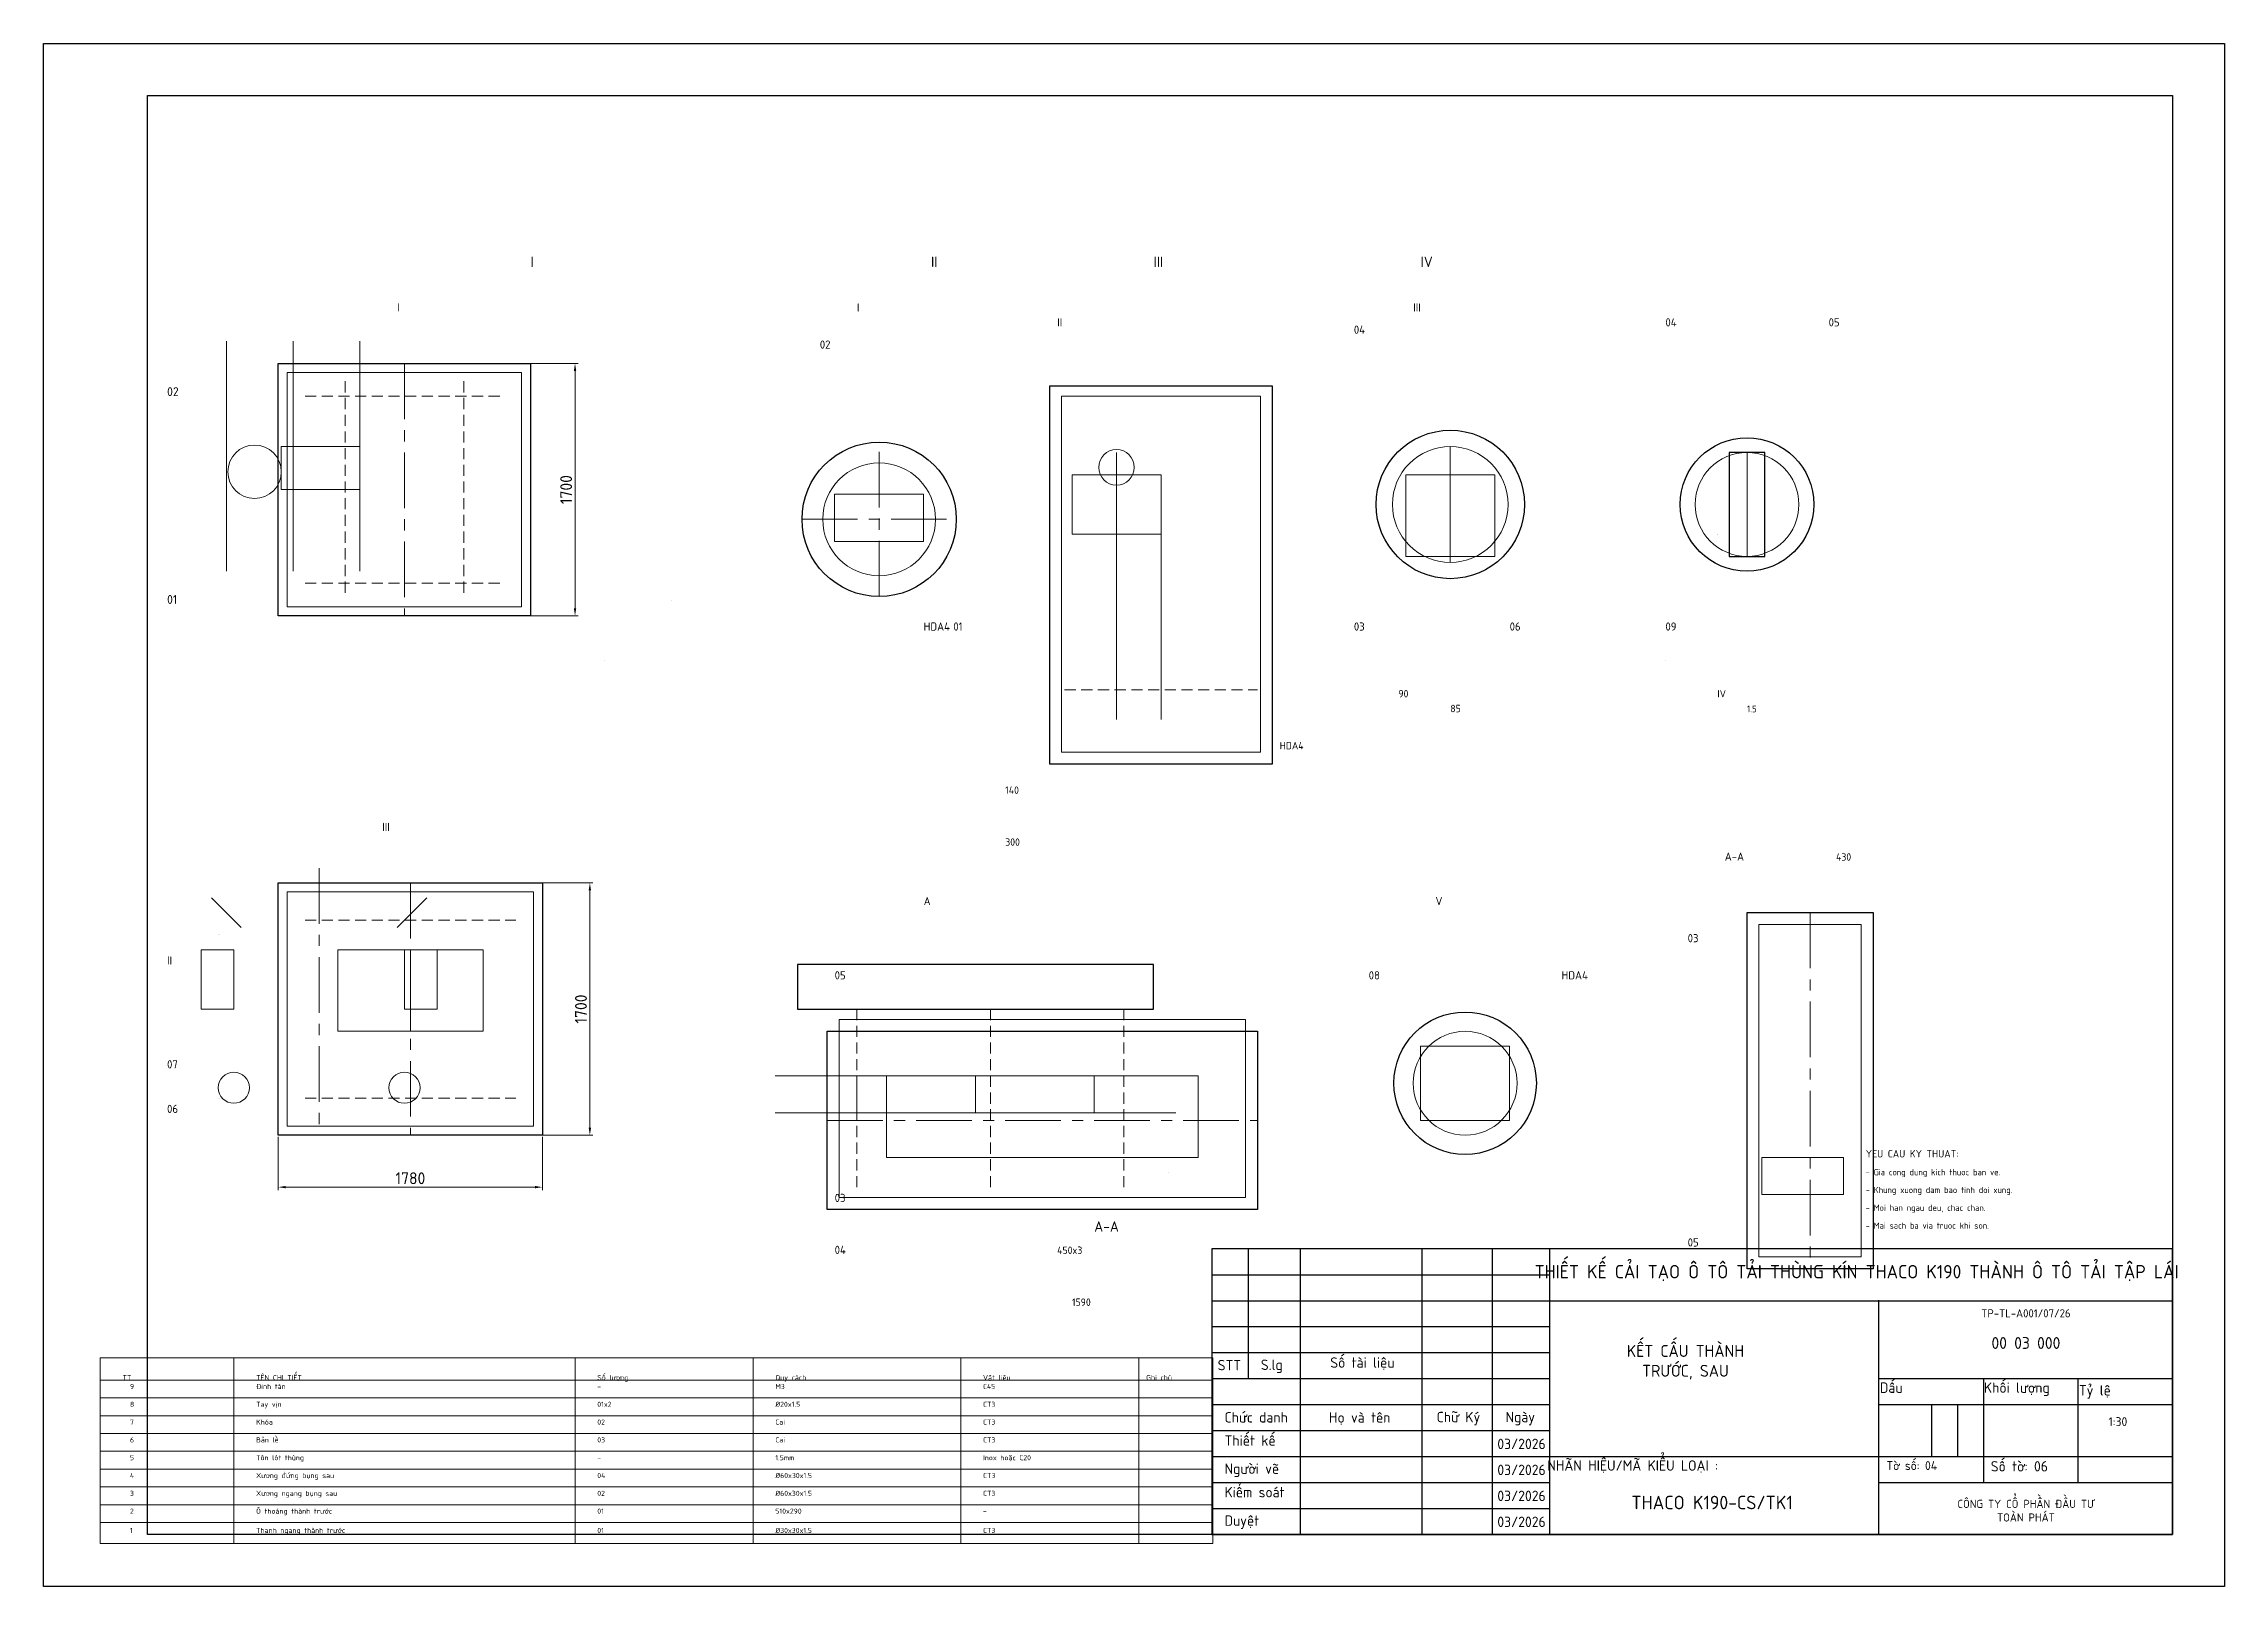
# Model space of a CAD drawing. Header units: inches. Extents: x -165182 to -150482, y -216185 to -150225.
# Drawn here: x -165182 to -150482, y -182540 to -172145 of the extents above; entities that cross this region are included whole.
import ezdxf
from ezdxf.enums import TextEntityAlignment as Align

# ---------------------------------------------------------------- set-up
doc = ezdxf.new("R2010")
doc.units = ezdxf.units.IN
doc.header["$LTSCALE"] = 100
doc.header["$MEASUREMENT"] = 0
doc.linetypes.add('CENTER', pattern=[2, 1.25, -0.25, 0.25, -0.25])
doc.linetypes.add('HIDDEN', pattern=[0.375, 0.25, -0.125])
doc.layers.get('Defpoints').update_dxf_attribs({"lineweight": 25})
for name, color, linetype, lineweight in [('Duong manh', 4, 'Continuous', 9), ('NET CHIINH 1', 7, 'Continuous', 25), ('NET DUT', 170, 'HIDDEN', 9), ('NET TRUC', 220, 'CENTER', 9), ('TEXT', 1, 'Continuous', 15)]:
    doc.layers.add(name, color=color, linetype=linetype, lineweight=lineweight)
doc.layers.add('Tpl_Bound', color=1, linetype='Continuous', plot=False)
doc.styles.add('dim text 3-5', font='', dxfattribs={"height": 3.5})
doc.styles.add('dim text 80-100', font='', dxfattribs={"height": 80})
doc.styles.add('text 1-2', font='', dxfattribs={"height": 2})
doc.styles.get('dim text 3-5').set_extended_font_data('TCVN 7284')
doc.styles.get('dim text 80-100').set_extended_font_data('TCVN 7284')
doc.styles.get('text 1-2').set_extended_font_data('TCVN 7284')
doc.dimstyles.new('dim 80-100', dxfattribs={"dimtxt": 80, "dimasz": 50, "dimexe": 20, "dimexo": 10, "dimgap": 20, "dimtad": 1, "dimtoh": 1, "dimdec": 0, "dimzin": 0, "dimdsep": 46, "dimtxsty": 'dim text 80-100', "dimcen": 3, "dimclrd": 27, "dimclre": 27, "dimclrt": 7, "dimadec": 0, "dimazin": 0, "dimtfac": 1, "dimtdec": 0, "dimtix": 1, "dimtmove": 1, "dimatfit": 0, "dimfxl": 1, "dimtolj": 1, "dimtzin": 0, "dimlwd": 9, "dimlwe": 9, "dimarcsym": 0})

# ---------------------------------------------------------------- blocks, each defined once
blk = doc.blocks.new('*D422')
at = {"layer": 'Defpoints', "color": 0, "ltscale": 3, "transparency": 16777216}
for p in [(-163600, -174300), (-163600, -176000), (-161600, -176000)]:
    blk.add_point(p, dxfattribs=at)
at = {"layer": 'Duong manh', "color": 27, "lineweight": 9, "ltscale": 3, "transparency": 16777216}
for p, q in [((-163590, -174300), (-161580, -174300)), ((-161600, -174350), (-161600, -175950)), ((-163590, -176000), (-161580, -176000))]:
    blk.add_line(p, q, dxfattribs=at)
at = {"layer": 'Duong manh', "color": 27, "ltscale": 3, "transparency": 16777216}
for points in [[(-161608, -174350), (-161592, -174350), (-161600, -174300)], [(-161608, -175950), (-161592, -175950), (-161600, -176000)]]:
    blk.add_solid(points, dxfattribs=at)
at = {"layer": 'Duong manh', "color": 7, "ltscale": 3, "transparency": 16777216, "insert": (-161660, -175150), "char_height": 80, "attachment_point": 5, "rotation": 90, "style": 'dim text 80-100'}
blk.add_mtext('\\A1;1700', dxfattribs=at)
blk = doc.blocks.new('*D423')
at = {"layer": 'Defpoints', "color": 0, "ltscale": 3, "transparency": 16777216}
for p in [(-163600, -177800), (-163600, -179500), (-161500, -179500)]:
    blk.add_point(p, dxfattribs=at)
at = {"layer": 'Duong manh', "color": 27, "lineweight": 9, "ltscale": 3, "transparency": 16777216}
for p, q in [((-163590, -177800), (-161480, -177800)), ((-161500, -177850), (-161500, -179450)), ((-163590, -179500), (-161480, -179500))]:
    blk.add_line(p, q, dxfattribs=at)
at = {"layer": 'Duong manh', "color": 27, "ltscale": 3, "transparency": 16777216}
for points in [[(-161508, -177850), (-161492, -177850), (-161500, -177800)], [(-161508, -179450), (-161492, -179450), (-161500, -179500)]]:
    blk.add_solid(points, dxfattribs=at)
at = {"layer": 'Duong manh', "color": 7, "ltscale": 3, "transparency": 16777216, "insert": (-161560, -178650), "char_height": 80, "attachment_point": 5, "rotation": 90, "style": 'dim text 80-100'}
blk.add_mtext('\\A1;1700', dxfattribs=at)
blk = doc.blocks.new('*D424')
at = {"layer": 'Defpoints', "color": 0, "ltscale": 3, "transparency": 16777216}
for p in [(-163600, -179500), (-161820, -179500), (-161820, -179850)]:
    blk.add_point(p, dxfattribs=at)
at = {"layer": 'Duong manh', "color": 27, "lineweight": 9, "ltscale": 3, "transparency": 16777216}
for p, q in [((-163600, -179510), (-163600, -179870)), ((-161820, -179510), (-161820, -179870)), ((-163550, -179850), (-161870, -179850))]:
    blk.add_line(p, q, dxfattribs=at)
at = {"layer": 'Duong manh', "color": 27, "ltscale": 3, "transparency": 16777216}
for points in [[(-163550, -179842), (-163550, -179858), (-163600, -179850)], [(-161870, -179842), (-161870, -179858), (-161820, -179850)]]:
    blk.add_solid(points, dxfattribs=at)
at = {"layer": 'Duong manh', "color": 7, "ltscale": 3, "transparency": 16777216, "insert": (-162710, -179790), "char_height": 80, "attachment_point": 5, "style": 'dim text 80-100'}
blk.add_mtext('\\A1;1780', dxfattribs=at)
blk = doc.blocks.new('khung_t_chuan_11_p4')
at = {"layer": 'NET CHIINH 1'}
for p, q in [((-150832, -202185), (-157307, -202185)), ((-157307, -202185), (-157307, -204110)), ((-157062, -202185), (-157062, -203060)), ((-156712, -202185), (-156712, -204110)), ((-155892, -202185), (-155892, -204110)), ((-155417, -202185), (-155417, -204110)), ((-155032, -202185), (-155032, -204110)), ((-150832, -204110), (-150832, -202185)), ((-157307, -202360), (-155032, -202360)), ((-157307, -202535), (-155032, -202535)), ((-155032, -202535), (-150832, -202535)), ((-152813, -202532), (-152813, -204110)), ((-157307, -202710), (-155032, -202710)), ((-157307, -202885), (-155032, -202885)), ((-157307, -203060), (-155032, -203060)), ((-152813, -203060), (-150832, -203060)), ((-152106, -203060), (-152106, -203760)), ((-151469, -203060), (-151469, -203760)), ((-157307, -203235), (-155032, -203235)), ((-152813, -203235), (-150832, -203235)), ((-152456, -203235), (-152456, -203585)), ((-152281, -203235), (-152281, -203585)), ((-157307, -203410), (-155032, -203410)), ((-157307, -203585), (-155032, -203585)), ((-155032, -203585), (-150832, -203585)), ((-157307, -203760), (-155032, -203760)), ((-152813, -203760), (-150832, -203760)), ((-157307, -203935), (-155032, -203935)), ((-157307, -204110), (-150832, -204110))]:
    blk.add_line(p, q, dxfattribs=at)
blk.add_lwpolyline([(-164482, -204110), (-164482, -194415), (-150832, -194415), (-150832, -204110)], close=True, dxfattribs=at)
at = {"layer": 'Tpl_Bound', "color": 0}
blk.add_lwpolyline([(-165182, -204460), (-165182, -194065), (-150482, -194065), (-150482, -204460)], close=True, dxfattribs=at)
at = {"layer": 'NET CHIINH 1', "style": 'text 1-2'}
for s, width, heights, insert, char_height, attachment_point in [('{\\fTCVN 7284|b1|i0|c0|p34;THIẾT KẾ CẢI TẠO Ô TÔ TẢI THÙNG KÍN THACO K190 THÀNH Ô TÔ TẢI TẬP LÁI}', 4183.35, [0], (-152961, -202349), 90, 5), ('STT', 77.21, [0], (-157268, -202934), 70, 1), ('S.lg', 478.47, [0], (-156977, -202932), 70, 1), ('Số tài liệu', 636.91, [0], (-156509, -202917), 70, 1), ('\\pi8.10076;Dấu', 707, [0], (-152813, -203086), 70, 1), ('\\pi3;Khối lượng', 637, [0], (-152106, -203086), 70, 1), ('\\pi6.15306;Tỷ lệ', 637.21, [0], (-151469, -203104), 70, 1), ('Chức danh', 478.47, [0], (-157222, -203286), 70, 1), ('Họ và tên', 478.47, [0], (-156518, -203287), 70, 1), ('Chữ Ký', 428.37, [0], (-155792, -203284), 70, 1), ('Ngày', 77.21, [0], (-155328, -203284), 70, 1), ('Thiết kế', 478.47, [0], (-157222, -203442), 70, 1), ('03/2026', 104.26, [0], (-155383, -203465), 70, 1), ('{\\fTCVN 7284|b1|i0|c0|p34;NHÃN HIỆU/MÃ KIỂU LOẠI :}', 1187.84, [0], (-154470, -203653), 70, 5), ('\\pxi7.97143E-005;Số tờ: {\\fTCVN 7284|b1|i0|c0|p34;06}', 637, [0], (-152057, -203616), 70, 1), ('Người vẽ', 478.47, [0], (-157222, -203632), 70, 1), ('03/2026', 104.26, [0], (-155383, -203640), 70, 1), ('Kiểm soát', 478.47, [0], (-157222, -203790), 70, 1), ('03/2026', 104.26, [0], (-155383, -203815), 70, 1), ('{\\fTCVN 7284|b1|i0|c0|p34;THACO K190-CS/TK1}', 2588.93, [39.8], (-153935, -203895), 91, 5), ('Duyệt', 478.47, [0], (-157222, -203982), 70, 1), ('03/2026', 104.26, [0], (-155383, -203990), 70, 1)]:
    blk.add_mtext_dynamic_manual_height_columns(s, width=width, gutter_width=350, heights=heights, dxfattribs=dict(at, insert=insert, char_height=char_height, attachment_point=attachment_point))

msp = doc.modelspace()

# ---------------------------------------------------------------- linework, layer by layer
at = {"layer": 'Duong manh', "ltscale": 3}
for p, q in [((-163950, -174150), (-163950, -175700)), ((-163500, -174150), (-163500, -175700)), ((-163050, -174150), (-163050, -175700)), ((-163540, -174360), (-161960, -174360)), ((-163540, -175940), (-163540, -174360)), ((-161960, -174360), (-161960, -175940)), ((-158320, -174520), (-156980, -174520)), ((-158320, -176920), (-158320, -174520)), ((-156980, -174520), (-156980, -176920)), ((-163050, -174860), (-163580, -174860)), ((-163580, -174860), (-163580, -175150)), ((-163050, -175150), (-163050, -174860)), ((-157950, -174900), (-157950, -176700)), ((-155700, -175640), (-155700, -174860)), ((-153700, -175600), (-153700, -174900)), ((-157650, -175050), (-158250, -175050)), ((-158250, -175050), (-158250, -175450)), ((-157650, -175450), (-157650, -175050)), ((-155400, -175050), (-156000, -175050)), ((-156000, -175050), (-156000, -175600)), ((-155400, -175600), (-155400, -175050)), ((-163580, -175150), (-163050, -175150)), ((-159250, -175180), (-159850, -175180)), ((-159850, -175180), (-159850, -175500)), ((-159850, -175500), (-159850, -175180)), ((-159250, -175500), (-159250, -175180)), ((-159250, -175500), (-159250, -175180)), ((-159850, -175500), (-159250, -175500)), ((-158250, -175450), (-157650, -175450)), ((-157650, -175450), (-157650, -176700)), ((-156000, -175600), (-155400, -175600)), ((-161960, -175940), (-163540, -175940)), ((-156980, -176920), (-158320, -176920)), ((-163540, -177860), (-161880, -177860)), ((-163540, -179440), (-163540, -177860)), ((-161880, -177860), (-161880, -179440)), ((-164050, -177900), (-163850, -178100)), ((-162600, -177900), (-162800, -178100)), ((-153620, -178080), (-152930, -178080)), ((-153620, -180320), (-153620, -178080)), ((-152930, -178080), (-152930, -180320)), ((-163900, -178250), (-164120, -178250)), ((-164120, -178250), (-164120, -178650)), ((-163900, -178650), (-163900, -178250)), ((-162220, -178250), (-163200, -178250)), ((-163200, -178250), (-163200, -178800)), ((-163200, -178800), (-163200, -178250)), ((-162530, -178250), (-162750, -178250)), ((-162750, -178250), (-162750, -178650)), ((-162710, -178800), (-162710, -178250)), ((-162530, -178650), (-162530, -178250)), ((-162220, -178800), (-162220, -178250)), ((-162220, -178800), (-162220, -178250)), ((-164120, -178650), (-163900, -178650)), ((-162750, -178650), (-162530, -178650)), ((-159820, -178720), (-157080, -178720)), ((-159820, -179920), (-159820, -178720)), ((-157080, -178720), (-157080, -179920)), ((-163200, -178800), (-162220, -178800)), ((-155300, -178900), (-155900, -178900)), ((-155900, -178900), (-155900, -179400)), ((-155300, -179400), (-155300, -178900)), ((-160250, -179100), (-157550, -179100)), ((-159700, -179100), (-159700, -179350)), ((-157400, -179100), (-159500, -179100)), ((-159500, -179100), (-159500, -179650)), ((-158900, -179100), (-158900, -179350)), ((-158100, -179100), (-158100, -179350)), ((-157400, -179650), (-157400, -179100)), ((-161880, -179440), (-163540, -179440)), ((-160250, -179350), (-157550, -179350)), ((-155900, -179400), (-155300, -179400)), ((-159500, -179650), (-157400, -179650)), ((-153050, -179650), (-153600, -179650)), ((-153600, -179650), (-153600, -179900)), ((-153600, -179900), (-153600, -179650)), ((-153050, -179900), (-153050, -179650)), ((-153050, -179900), (-153050, -179650)), ((-157080, -179920), (-159820, -179920)), ((-153600, -179900), (-153050, -179900)), ((-152930, -180320), (-153620, -180320)), ((-164800, -181000), (-157800, -181000)), ((-164800, -182250), (-164800, -181000)), ((-163900, -182250), (-163900, -181000)), ((-161600, -182250), (-161600, -181000)), ((-160400, -182250), (-160400, -181000)), ((-159000, -182250), (-159000, -181000)), ((-157800, -182250), (-157800, -181000)), ((-157800, -181000), (-157300, -181000)), ((-157300, -182250), (-157300, -181000)), ((-164800, -181150), (-157800, -181150)), ((-157800, -181150), (-157300, -181150)), ((-164800, -181270), (-157800, -181270)), ((-164800, -181390), (-157800, -181390)), ((-157800, -181270), (-157300, -181270)), ((-157800, -181390), (-157300, -181390)), ((-164800, -181510), (-157800, -181510)), ((-157800, -181510), (-157300, -181510)), ((-164800, -181630), (-157800, -181630)), ((-157800, -181630), (-157300, -181630)), ((-164800, -181750), (-157800, -181750)), ((-157800, -181750), (-157300, -181750)), ((-164800, -181870), (-157800, -181870)), ((-157800, -181870), (-157300, -181870)), ((-164800, -181990), (-157800, -181990)), ((-164800, -182110), (-157800, -182110)), ((-157800, -181990), (-157300, -181990)), ((-157800, -182110), (-157300, -182110)), ((-164800, -182250), (-157800, -182250)), ((-157800, -182250), (-157300, -182250))]:
    msp.add_line(p, q, dxfattribs=at)
for centre, radius in [((-163760, -175030), 180), ((-157950, -175000), 120), ((-155700, -175250), 390), ((-153700, -175250), 350), ((-159550, -175350), 380), ((-155600, -179150), 350), ((-163900, -179180), 105), ((-162750, -179180), 105)]:
    msp.add_circle(centre, radius, dxfattribs=at)
at = {"layer": 'NET CHIINH 1', "ltscale": 3}
for p, q in [((-163600, -174300), (-161900, -174300)), ((-163600, -176000), (-163600, -174300)), ((-161900, -174300), (-161900, -176000)), ((-158400, -174450), (-156900, -174450)), ((-158400, -177000), (-158400, -174450)), ((-156900, -174450), (-156900, -177000)), ((-153580, -174900), (-153820, -174900)), ((-153820, -174900), (-153820, -175600)), ((-153580, -175600), (-153580, -174900)), ((-153820, -175600), (-153580, -175600)), ((-161900, -176000), (-163600, -176000)), ((-156900, -177000), (-158400, -177000)), ((-163600, -177800), (-161820, -177800)), ((-163600, -179500), (-163600, -177800)), ((-161820, -177800), (-161820, -179500)), ((-153700, -178000), (-152850, -178000)), ((-153700, -180400), (-153700, -178000)), ((-152850, -178000), (-152850, -180400)), ((-157700, -178350), (-160100, -178350)), ((-160100, -178350), (-160100, -178650)), ((-157700, -178650), (-157700, -178350)), ((-160100, -178650), (-157700, -178650)), ((-159900, -178800), (-157000, -178800)), ((-159900, -180000), (-159900, -178800)), ((-157000, -178800), (-157000, -180000)), ((-161820, -179500), (-163600, -179500)), ((-157000, -180000), (-159900, -180000)), ((-152850, -180400), (-153700, -180400))]:
    msp.add_line(p, q, dxfattribs=at)
for centre, radius in [((-155700, -175250), 500), ((-159550, -175350), 520), ((-153700, -175250), 450), ((-155600, -179150), 480)]:
    msp.add_circle(centre, radius, dxfattribs=at)
at = {"layer": 'NET DUT', "ltscale": 3}
for p, q in [((-163150, -174420), (-163150, -175880)), ((-162350, -174420), (-162350, -175880)), ((-163420, -174520), (-162080, -174520)), ((-163420, -175780), (-162080, -175780)), ((-158300, -176500), (-157000, -176500)), ((-163420, -178050), (-162000, -178050)), ((-159700, -178650), (-159700, -179850)), ((-158800, -178650), (-158800, -179850)), ((-157900, -178650), (-157900, -179850)), ((-163420, -179250), (-162000, -179250))]:
    msp.add_line(p, q, dxfattribs=at)
at = {"layer": 'NET TRUC', "ltscale": 3}
for p, q in [((-162750, -174300), (-162750, -176000)), ((-159550, -175870), (-159550, -174830)), ((-160070, -175350), (-159030, -175350)), ((-163325, -177700), (-163325, -179450)), ((-162710, -177800), (-162710, -179500)), ((-153275, -178000), (-153275, -180400)), ((-159900, -179400), (-157000, -179400))]:
    msp.add_line(p, q, dxfattribs=at)

# ---------------------------------------------------------------- block references
at = {"layer": 'NET CHIINH 1', "ltscale": 3}
msp.add_blockref('khung_t_chuan_11_p4', (0, 21920), dxfattribs=at)

# ---------------------------------------------------------------- texts
at = {"layer": 'NET CHIINH 1', "ltscale": 3, "style": 'dim text 3-5'}
for s, insert, char_height, width, attachment_point in [('TP-TL-A001/07/26', (-151820, -180700), 55, 1900, 5), ('KẾT CẤU THÀNH\\PTRƯỚC, SAU', (-154115, -181030), 80, 2400, 5), ('00 03 000', (-151820, -180900), 80, 1700, 5), ('1:30', (-151200, -181430), 60, 500, 5), ('Tờ số: 04', (-152760, -181696), 60, 850, 1), ('CÔNG TY CỔ PHẦN ĐẦU TƯ\\PTOÀN PHÁT', (-151820, -182030), 55, 1600, 5)]:
    msp.add_mtext(s, dxfattribs=dict(at, insert=insert, char_height=char_height, width=width, attachment_point=attachment_point))
at = {"layer": 'TEXT', "ltscale": 3}
for s, height, style, p in [('I', 70, 'dim text 3-5', (-161900, -173650)), ('II', 70, 'dim text 3-5', (-159200, -173650)), ('III', 70, 'dim text 3-5', (-157700, -173650)), ('IV', 70, 'dim text 3-5', (-155900, -173650)), ('I', 55, 'text 1-2', (-162800, -173950)), ('I', 55, 'text 1-2', (-159700, -173950)), ('III', 55, 'text 1-2', (-155950, -173950)), ('II', 55, 'text 1-2', (-158350, -174050)), ('04', 55, 'text 1-2', (-156350, -174100)), ('04', 55, 'text 1-2', (-154250, -174050)), ('05', 55, 'text 1-2', (-153150, -174050)), ('02', 55, 'text 1-2', (-159950, -174200)), ('02', 60, 'text 1-2', (-164350, -174520)), ('01', 60, 'text 1-2', (-164350, -175920)), ('HDA4', 55, 'text 1-2', (-159250, -176100)), ('01', 55, 'text 1-2', (-159050, -176100)), ('03', 55, 'text 1-2', (-156350, -176100)), ('06', 55, 'text 1-2', (-155300, -176100)), ('09', 55, 'text 1-2', (-154250, -176100)), ('90', 50, 'text 1-2', (-156050, -176550)), ('IV', 50, 'text 1-2', (-153900, -176550)), ('85', 50, 'text 1-2', (-155700, -176650)), ('1.5', 45, 'text 1-2', (-153700, -176650)), ('HDA4', 50, 'text 1-2', (-156850, -176900)), ('140', 50, 'text 1-2', (-158700, -177200)), ('III', 55, 'text 1-2', (-162900, -177450)), ('300', 50, 'text 1-2', (-158700, -177550)), ('A-A', 55, 'text 1-2', (-153850, -177650)), ('430', 50, 'text 1-2', (-153100, -177650)), ('A', 55, 'text 1-2', (-159250, -177950)), ('V', 55, 'text 1-2', (-155800, -177950)), ('03', 55, 'text 1-2', (-154100, -178200)), ('II', 55, 'text 1-2', (-164350, -178350)), ('05', 55, 'text 1-2', (-159850, -178450)), ('08', 55, 'text 1-2', (-156250, -178450)), ('HDA4', 55, 'text 1-2', (-154950, -178450)), ('07', 55, 'text 1-2', (-164350, -179050)), ('06', 55, 'text 1-2', (-164350, -179350)), ('YEU CAU KY THUAT:', 50, 'text 1-2', (-152900, -179650)), ('- Gia cong dung kich thuoc ban ve.', 42, 'text 1-2', (-152900, -179770)), ('03', 55, 'text 1-2', (-159850, -179950)), ('- Khung xuong dam bao tinh doi xung.', 42, 'text 1-2', (-152900, -179890)), ('- Moi han ngau deu, chac chan.', 42, 'text 1-2', (-152900, -180010)), ('A-A', 70, 'dim text 3-5', (-158100, -180150)), ('05', 55, 'text 1-2', (-154100, -180250)), ('- Mai sach ba via truoc khi son.', 42, 'text 1-2', (-152900, -180130)), ('04', 55, 'text 1-2', (-159850, -180300)), ('450x3', 50, 'text 1-2', (-158350, -180300)), ('1590', 50, 'text 1-2', (-158250, -180650)), ('TÊN CHI TIẾT', 34, 'dim text 3-5', (-163750, -181150)), ('TT', 34, 'dim text 3-5', (-164650, -181150)), ('9', 34, 'dim text 3-5', (-164600, -181210)), ('Đinh tán', 34, 'dim text 3-5', (-163750, -181210)), ('Số lượng', 34, 'dim text 3-5', (-161450, -181150)), ('-', 34, 'dim text 3-5', (-161450, -181210)), ('Quy cách', 34, 'dim text 3-5', (-160250, -181150)), ('M3', 34, 'dim text 3-5', (-160250, -181210)), ('Vật liệu', 34, 'dim text 3-5', (-158850, -181150)), ('C45', 34, 'dim text 3-5', (-158850, -181210)), ('Ghi chú', 34, 'dim text 3-5', (-157750, -181150)), ('8', 34, 'dim text 3-5', (-164600, -181330)), ('Tay vịn', 34, 'dim text 3-5', (-163750, -181330)), ('01x2', 34, 'dim text 3-5', (-161450, -181330)), ('Ø20x1.5', 34, 'dim text 3-5', (-160250, -181330)), ('CT3', 34, 'dim text 3-5', (-158850, -181330)), ('7', 34, 'dim text 3-5', (-164600, -181450)), ('6', 34, 'dim text 3-5', (-164600, -181570)), ('Khóa', 34, 'dim text 3-5', (-163750, -181450)), ('Bản lề', 34, 'dim text 3-5', (-163750, -181570)), ('02', 34, 'dim text 3-5', (-161450, -181450)), ('03', 34, 'dim text 3-5', (-161450, -181570)), ('Cai', 34, 'dim text 3-5', (-160250, -181450)), ('Cai', 34, 'dim text 3-5', (-160250, -181570)), ('CT3', 34, 'dim text 3-5', (-158850, -181450)), ('CT3', 34, 'dim text 3-5', (-158850, -181570)), ('5', 34, 'dim text 3-5', (-164600, -181690)), ('Tôn lót thùng', 34, 'dim text 3-5', (-163750, -181690)), ('-', 34, 'dim text 3-5', (-161450, -181690)), ('1.5mm', 34, 'dim text 3-5', (-160250, -181690)), ('Inox hoặc C20', 34, 'dim text 3-5', (-158850, -181690)), ('4', 34, 'dim text 3-5', (-164600, -181810)), ('Xương đứng bụng sau', 34, 'dim text 3-5', (-163750, -181810)), ('04', 34, 'dim text 3-5', (-161450, -181810)), ('Ø60x30x1.5', 34, 'dim text 3-5', (-160250, -181810)), ('CT3', 34, 'dim text 3-5', (-158850, -181810)), ('3', 34, 'dim text 3-5', (-164600, -181930)), ('Xương ngang bụng sau', 34, 'dim text 3-5', (-163750, -181930)), ('02', 34, 'dim text 3-5', (-161450, -181930)), ('Ø60x30x1.5', 34, 'dim text 3-5', (-160250, -181930)), ('CT3', 34, 'dim text 3-5', (-158850, -181930)), ('2', 34, 'dim text 3-5', (-164600, -182050)), ('Ô thoáng thành trước', 34, 'dim text 3-5', (-163750, -182050)), ('01', 34, 'dim text 3-5', (-161450, -182050)), ('510x290', 34, 'dim text 3-5', (-160250, -182050)), ('-', 34, 'dim text 3-5', (-158850, -182050)), ('1', 34, 'dim text 3-5', (-164600, -182180)), ('Thanh ngang thành trước', 34, 'dim text 3-5', (-163750, -182180)), ('01', 34, 'dim text 3-5', (-161450, -182180)), ('Ø30x30x1.5', 34, 'dim text 3-5', (-160250, -182180)), ('CT3', 34, 'dim text 3-5', (-158850, -182180))]:
    msp.add_text(s, height=height, dxfattribs=dict(at, style=style)).set_placement(p)
at = {"layer": 'TEXT', "ltscale": 3, "style": 'dim text 3-5'}
for p in [(-153900, -175450), (-157550, -175800), (-154450, -175800), (-151500, -175800), (-160950, -175900), (-162350, -176250), (-161400, -176300), (-156900, -176300), (-154250, -176300), (-151500, -176350), (-157550, -176750), (-164000, -178150), (-164000, -178750), (-164000, -179250), (-157600, -179750), (-160000, -180050), (-159000, -180050), (-151400, -180100), (-153800, -180250)]:
    msp.add_text('0', height=3.5, rotation=55, dxfattribs=at).set_placement(p, align=Align.MIDDLE)

# ---------------------------------------------------------------- dimensions: what is measured, and where the dimension line sits
at = {"layer": 'Duong manh', "ltscale": 3}
for base, p1, p2, picture, middle in [((-161600, -176000), (-163600, -174300), (-163600, -176000), '*D422', (-161660, -175150)), ((-161500, -179500), (-163600, -177800), (-163600, -179500), '*D423', (-161560, -178650))]:
    dim = msp.add_linear_dim(base=base, p1=p1, p2=p2, angle=90, dimstyle='dim 80-100', dxfattribs=at)
    dim.commit()
    dim.dimension.update_dxf_attribs({"geometry": picture, "text_midpoint": middle})
dim = msp.add_linear_dim(base=(-161820, -179850), p1=(-163600, -179500), p2=(-161820, -179500), dimstyle='dim 80-100', dxfattribs=at)
dim.commit()
dim.dimension.update_dxf_attribs({"geometry": '*D424', "text_midpoint": (-162710, -179790)})

doc.saveas('drawing.dxf')
